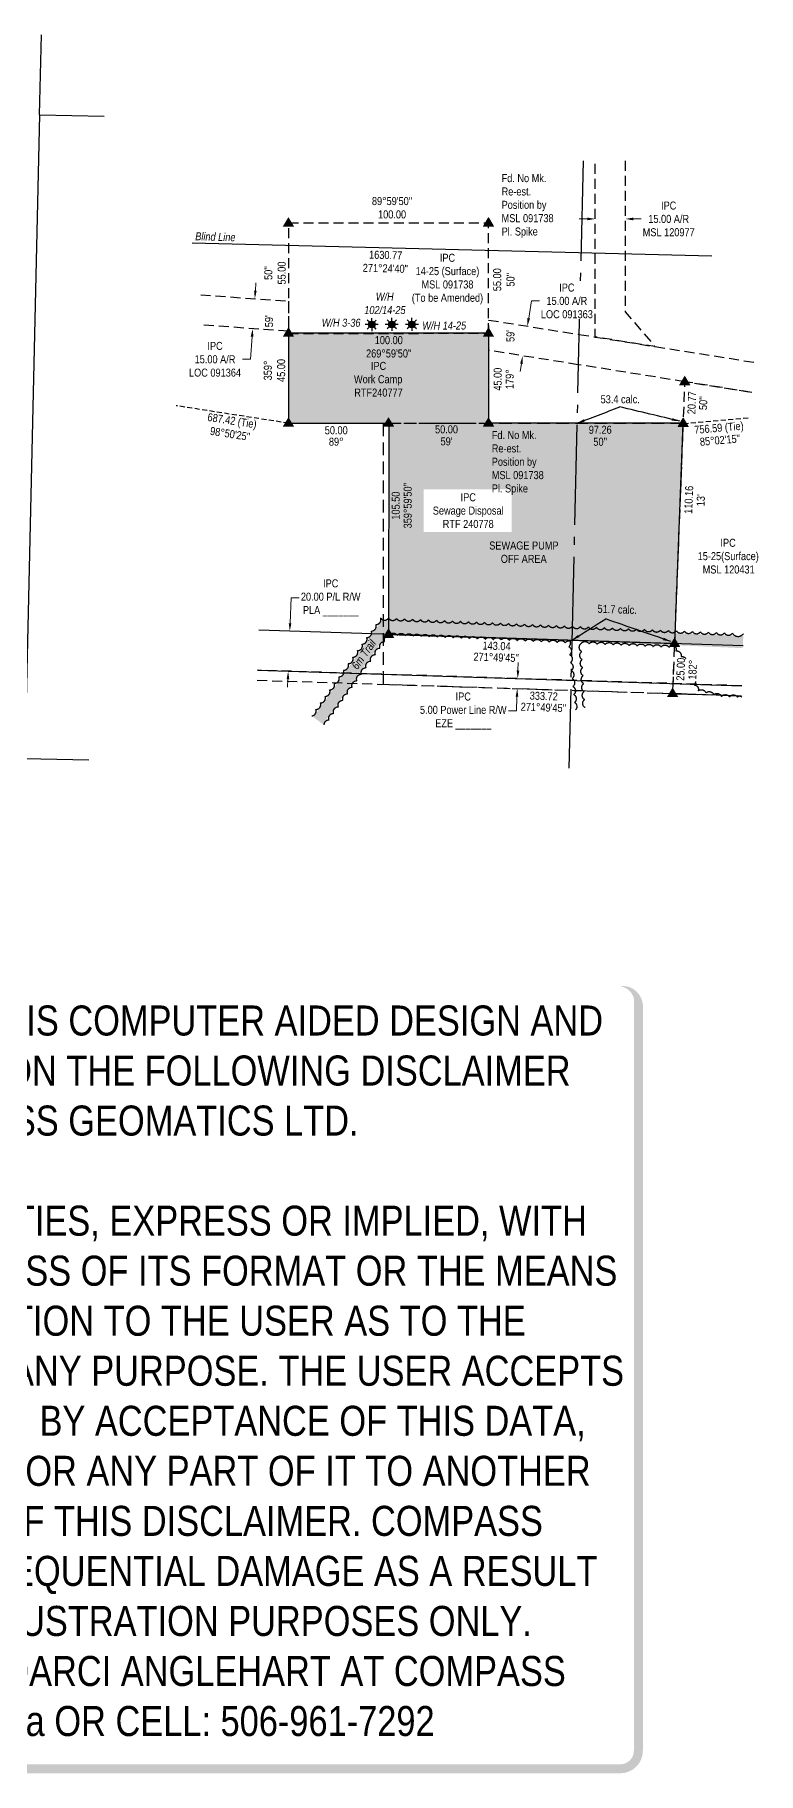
# Model space of a CAD drawing. Extents: x 394645 to 397310, y 6163042 to 6165255.
# Drawn here: x 396406 to 397310, y 6163042 to 6165213 of the extents above; entities that cross this region are included whole.
import ezdxf
from ezdxf.enums import TextEntityAlignment as Align

# ---------------------------------------------------------------- set-up
doc = ezdxf.new("R2010")
doc.units = 0
doc.header["$LTSCALE"] = 5
doc.header["$PDSIZE"] = 0.5
for name, pattern in [('0', [1, 1, 0]), ('foc-ACCESSROAD', [3.75, 2.5, -1.25]), ('foc-FLOWLINE', [3.75, 2.5, -1.25]), ('foc-QUARTERLINE', [33, 25, -3, 2, -3]), ('foc-TIELINE', [1.875, 1.25, -0.625]), ('foc-TRAV', [1.875, 1.25, -0.625]), ('HIDDEN2', [4.7625, 3.175, -1.5875])]:
    doc.linetypes.add(name, pattern=pattern)
doc.layers.get('Defpoints').update_dxf_attribs({"color": 9})
for name, color, linetype in [('ABADATA-DRILL-T', 8, 'Continuous'), ('AS-ROADS', 254, 'Continuous'), ('C-AR', 13, 'foc-ACCESSROAD'), ('C-EZE', 13, 'foc-FLOWLINE'), ('C-RW', 13, 'Continuous'), ('C-WS', 13, 'foc-ACCESSROAD'), ('L-BD', 7, 'Continuous'), ('L-MON', 1, 'Continuous'), ('L-SEC', 7, 'Continuous'), ('L-SECQ', 8, 'foc-QUARTERLINE'), ('L-TIE', 7, 'foc-TIELINE'), ('L-TIE-T', 7, 'Continuous'), ('P-PROPOSED', 10, 'Continuous'), ('P-PROPOSED-H', 21, 'Continuous'), ('P-TRAV', 4, 'foc-TRAV'), ('P-TXT', 4, 'Continuous'), ('T-BUSH', 110, '0'), ('T-EXISTING TFA', 220, 'HIDDEN2'), ('T-EXISTING TFA-T', 220, 'Continuous')]:
    doc.layers.add(name, color=color, linetype=linetype)
for name, color, linetype, lineweight in [('C-AR-T', 13, 'Continuous', 9), ('C-RW-T', 13, 'Continuous', 9), ('C-WS-T', 13, 'Continuous', 9), ('T-TEXT', 48, 'Continuous', 18)]:
    doc.layers.add(name, color=color, linetype=linetype, lineweight=lineweight)
doc.layers.add('DISCLAIMER', color=7, linetype='Continuous', plot=False)
doc.styles.add('80', font='ARIALN.TTF', dxfattribs={"height": 10})
doc.styles.add('80CG', font='ARIALN.TTF', dxfattribs={"height": 10})
doc.styles.add('80L', font='ARIALN.TTF', dxfattribs={"height": 10})
doc.dimstyles.new('Compass 5 000', dxfattribs={"dimscale": 5, "dimtxt": 9, "dimasz": 2, "dimexe": 0.2, "dimexo": 0.0625, "dimgap": 0.5, "dimtad": 0, "dimtih": 1, "dimtoh": 1, "dimzin": 0, "dimdsep": 46, "dimtxsty": '80CG', "dimcen": 0.1, "dimse1": 1, "dimse2": 1, "dimclrd": 256, "dimclrt": 256, "dimaunit": 1, "dimadec": 4, "dimazin": 0, "dimtfac": 0.06, "dimtofl": 0, "dimtmove": 0, "dimatfit": 1, "dimfxl": 0.2, "dimtolj": 1, "dimtzin": 0, "dimlwd": -1, "dimarcsym": 0})

# ---------------------------------------------------------------- blocks, each defined once
blk = doc.blocks.new('TRIA')
blk.add_hatch(color=255).paths.add_polyline_path([(-0.04, 1.52), (-1.47, -0.87), (1.39, -0.87)])
blk = doc.blocks.new('TRIAA')
blk.add_blockref('TRIA', (0, 0))
blk = doc.blocks.new('TRIB')
at = {"color": 1}
blk.add_lwpolyline([(-1.12, -0.67), (-0.04, 1.13), (1.04, -0.67)], close=True, dxfattribs=at)
blk = doc.blocks.new('TRIBB')
blk.add_blockref('TRIB', (0, 0))
blk = doc.blocks.new('TRICC')
for name in ['TRIAA', 'TRIBB']:
    blk.add_blockref(name, (0, 0))
blk = doc.blocks.new('plspike')
blk.add_blockref('TRICC', (0, 0))
blk = doc.blocks.new('*D402')
at = {"layer": 'C-AR-T', "transparency": 16777216}
for p, q in [((396682, 6164893.1), (396682.7, 6164903)), ((396677.9, 6164835.7), (396675.9, 6164807.4)), ((396675.9, 6164807.4), (396665.9, 6164807.4))]:
    blk.add_line(p, q, dxfattribs=at)
for points in [[(396680.4, 6164893.2), (396683.7, 6164892.9), (396681.3, 6164883.1)], [(396676.2, 6164835.8), (396679.6, 6164835.6), (396678.6, 6164845.7)]]:
    blk.add_solid(points, dxfattribs=at)
at = {"layer": 'Defpoints', "color": 0, "transparency": 16777216}
for p in [(396266.2, 6164912.9), (396263.5, 6164875.5), (396678.6, 6164845.7)]:
    blk.add_point(p, dxfattribs=at)
at = {"layer": 'C-AR-T', "transparency": 16777216, "insert": (396631.6, 6164807.4), "char_height": 10, "attachment_point": 5, "style": '80CG', "bg_fill": 3, "box_fill_scale": 1.1, "bg_fill_color": 256, "bg_fill_true_color": 13158600, "bg_fill_transparency": 0}
blk.add_mtext('\\A1;IPC\\P15.00 A/R\\PLOC 091364', dxfattribs=at)
blk = doc.blocks.new('*D403')
at = {"layer": 'C-AR-T', "transparency": 16777216}
for p, q in [((397023.4, 6164858.7), (397026.8, 6164880.3)), ((397026.8, 6164880.3), (397036.8, 6164880.3)), ((397014.3, 6164801.9), (397012.7, 6164792))]:
    blk.add_line(p, q, dxfattribs=at)
for points in [[(397021.7, 6164858.9), (397025, 6164858.4), (397021.8, 6164848.8)], [(397012.7, 6164802.2), (397016, 6164801.6), (397015.9, 6164811.8)]]:
    blk.add_solid(points, dxfattribs=at)
at = {"layer": 'Defpoints', "color": 0, "transparency": 16777216}
for p in [(397015.9, 6164811.8), (397023.3, 6164810.6)]:
    blk.add_point(p, dxfattribs=at)
at = {"layer": 'C-AR-T', "transparency": 16777216, "insert": (397071.1, 6164880.3), "char_height": 10, "attachment_point": 5, "style": '80CG', "bg_fill": 3, "box_fill_scale": 1.1, "bg_fill_color": 256, "bg_fill_true_color": 13158600, "bg_fill_transparency": 0}
blk.add_mtext('\\A1;IPC\\P15.00 A/R\\PLOC 091363', dxfattribs=at)
at = {"layer": 'Defpoints', "color": 0, "transparency": 16777216}
blk.add_point((397029.2, 6164847.6), dxfattribs=at)
blk = doc.blocks.new('GAS')
h = blk.add_hatch(color=255)
h.dxf.hatch_style = 1
edge = h.paths.add_edge_path()
edge.add_arc((0, 0), 0.9, 0, 360)
for p, q in [((-0.81, 0), (-1.62, 0)), ((-0.57, 0.57), (-1.14, 1.14)), ((0, 0.81), (0, 1.62)), ((0.57, 0.57), (1.14, 1.14)), ((1.62, 0), (0.81, 0)), ((-0.57, -0.57), (-1.14, -1.14)), ((0, -0.81), (0, -1.62)), ((1.14, -1.14), (0.57, -0.57))]:
    blk.add_line(p, q)
blk.add_circle((0, 0), 0.8)
blk = doc.blocks.new('STRIA')
blk.add_hatch(color=255).paths.add_polyline_path([(-0.04, 1.52), (-1.47, -0.87), (1.39, -0.87)])
blk = doc.blocks.new('STRIAA')
blk.add_blockref('STRIA', (0, 0))
blk = doc.blocks.new('STRIB')
at = {"color": 1}
blk.add_solid([(-1.12, -0.67), (-0.04, 1.13), (1.04, -0.67)], dxfattribs=at)
blk = doc.blocks.new('STRIBB')
blk.add_blockref('STRIB', (0, 0))
blk = doc.blocks.new('STRICC')
for name in ['STRIAA', 'STRIBB']:
    blk.add_blockref(name, (0, 0))
blk = doc.blocks.new('fdspike')
blk.add_blockref('STRICC', (0, 0))
blk = doc.blocks.new('*D541')
at = {"layer": 'C-RW-T', "transparency": 16777216}
for p, q in [((397010, 6164418.7), (397010.4, 6164428.7)), ((397008.8, 6164386.3), (397008.1, 6164368.2)), ((397008.1, 6164368.2), (396998.1, 6164368.2))]:
    blk.add_line(p, q, dxfattribs=at)
for points in [[(397008.4, 6164418.8), (397011.7, 6164418.7), (397009.7, 6164408.8)], [(397007.1, 6164386.3), (397010.4, 6164386.2), (397009.2, 6164396.3)]]:
    blk.add_solid(points, dxfattribs=at)
at = {"layer": 'Defpoints', "color": 0, "transparency": 16777216}
for p in [(396973.1, 6164397.7), (396973.6, 6164410.2), (397009.2, 6164396.3)]:
    blk.add_point(p, dxfattribs=at)
at = {"layer": 'C-RW-T', "transparency": 16777216, "insert": (396941.7, 6164368.2), "char_height": 10, "attachment_point": 5, "style": '80CG'}
blk.add_mtext('\\A1;IPC^J5.00 Power Line R/W\\PEZE _______', dxfattribs=at)
blk = doc.blocks.new('*D542')
at = {"layer": 'C-AR-T', "transparency": 16777216}
for p, q in [((397096.6, 6164982.7), (397086.6, 6164982.7)), ((397154.1, 6164982.7), (397164.1, 6164982.7))]:
    blk.add_line(p, q, dxfattribs=at)
for points in [[(397096.6, 6164984.4), (397096.6, 6164981), (397106.6, 6164982.7)], [(397154.1, 6164984.4), (397154.1, 6164981), (397144.1, 6164982.7)]]:
    blk.add_solid(points, dxfattribs=at)
at = {"layer": 'Defpoints', "color": 0, "transparency": 16777216}
for p in [(397106.6, 6164982), (397144.1, 6164982.7), (397144.1, 6164982)]:
    blk.add_point(p, dxfattribs=at)
at = {"layer": 'C-AR-T', "transparency": 16777216, "insert": (397198.3, 6164982.7), "char_height": 10, "attachment_point": 5, "style": '80CG'}
blk.add_mtext('\\A1;\\A1;IPC\\P15.00 A/R^JMSL 120977', dxfattribs=at)
blk = doc.blocks.new('*D543')
at = {"layer": 'C-RW-T', "transparency": 16777216}
for p, q in [((396725.4, 6164477.9), (396726.6, 6164509.5)), ((396726.6, 6164509.5), (396736.6, 6164509.5)), ((396722.6, 6164407.9), (396722.3, 6164397.9))]:
    blk.add_line(p, q, dxfattribs=at)
for points in [[(396723.7, 6164477.9), (396727, 6164477.8), (396725, 6164467.9)], [(396721, 6164408), (396724.3, 6164407.9), (396723, 6164417.9)]]:
    blk.add_solid(points, dxfattribs=at)
at = {"layer": 'Defpoints', "color": 0, "transparency": 16777216}
for p in [(396725, 6164467.9), (396727.4, 6164467.8), (396725.4, 6164417.8)]:
    blk.add_point(p, dxfattribs=at)
at = {"layer": 'C-RW-T', "transparency": 16777216, "insert": (396776.1, 6164509.5), "char_height": 10, "attachment_point": 5, "style": '80CG'}
blk.add_mtext('\\A1;IPC^J20.00 P/L R/W^JPLA _______', dxfattribs=at)
blk = doc.blocks.new('Disclaimer_Legal')
at = {"layer": 'DISCLAIMER', "color": 254, "flags": 128}
blk.add_lwpolyline([(-3612.9, -1104.6, 37.5, 37.5, 0), (4096.1, -1104.6, 37.5, 37.5, 0.414214), (4171.1, -1029.6, 37.5, 37.5, 0), (4171.1, 2078.7, 37.5, 0, 0.414214), (4096.1, 2153.7, 0, 0, 0), (-3612.9, 2153.7, 0, 0, 0.414214), (-3687.9, 2078.7, 0, 0, 0), (-3687.9, -1029.6, 0, 37.5, 0.414214)], format="xyseb", close=True, dxfattribs=at)
at = {"layer": 'DISCLAIMER', "color": 254, "insert": (241.6, 533.9), "char_height": 125, "width": 7717.568, "attachment_point": 5, "style": '80'}
blk.add_mtext('NOTICE TO THE CORPORATION, PERSON &/OR PERSONS REGARDING THIS COMPUTER AIDED DESIGN AND DRAFTING (CADD) FILES. ACCEPTANCE OF THE CADD DATA IS BASED ON THE FOLLOWING DISCLAIMER WHICH COVERS ALL CADD DATA RECIEVED FROM COMPASS GEOMATICS LTD.\\P{\\fArial Narrow|b1|i0|c0|p34;DISCLAIMER}\\PCOMPASS GEOMATICS LTD. MAKES NO REPRESENTATION OR WARRANTIES, EXPRESS OR IMPLIED, WITH RESPECT TO THE REUSE OF THE DATA PROVIDED HEREWITH, REGARDLESS OF ITS FORMAT OR THE MEANS OF ITS TRANSMISSION. THERE IS NO GUARANTEE OR REPRESENTATION TO THE USER AS TO THE ACCURACY, CURRENCY, SUITABILITY OR RELIABILITY OF THIS DATA FOR ANY PURPOSE. THE USER ACCEPTS THE DATA "AS IS", AND ASSUMES ALL RISKS ASSOCIATED WITH ITS USE. BY ACCEPTANCE OF THIS DATA, THE USER AGREES NOT TO TRANSMIT THIS DATA OR PROVIDE ACCESS OR ANY PART OF IT TO ANOTHER PARTY UNLESS THE USER SHALL INCLUDE WITH THE DATA A COPY OF THIS DISCLAIMER. COMPASS GEOMATICS LTD. ASSUMES NO RESPONSIBILITY FOR ACTUAL OR CONSEQUENTIAL DAMAGE AS A RESULT OF ANY USER\'S RELIANCE ON THIS DATA. THIS CADD FILE IS FOR ILLUSTRATION PURPOSES ONLY.\\PIF YOU REQUIRE MORE ACCURATE INFORMATION, PLEASE CONTACT DARCI ANGLEHART AT COMPASS GEOMATICS LTD. VIA EMAIL: darci.anglehart@compassgeomatics.ca OR CELL: 506-961-7292', dxfattribs=at)

msp = doc.modelspace()

# ---------------------------------------------------------------- hatches: boundary and pattern name
at = {"layer": 'P-PROPOSED-H'}
h = msp.add_hatch(color=256, dxfattribs=at)
h.dxf.hatch_style = 1
h.paths.add_polyline_path([(396973.436, 6164727.576), (396973.43, 6164840.017), (396723.52, 6164840.002), (396723.526, 6164727.561), (396848.516, 6164727.569), (396848.499, 6164463.896), (397205.811, 6164452.434), (397216.521, 6164727.534), (396973.434, 6164727.589)])

# ---------------------------------------------------------------- linework, layer by layer
at = {"layer": 'AS-ROADS', "const_width": 15, "flags": 128}
msp.add_lwpolyline([(397291.163, 6164454.172), (396843.894, 6164473.816), (396760.51, 6164356.142)], dxfattribs=at)
at = {"layer": 'C-AR'}
for points in [[(396613.695, 6164887.939), (396723.546, 6164880.056), (396723.538, 6164842.474), (396613.695, 6164850.357)], [(397302.355, 6164766.108), (397218.682, 6164779.445), (397085.354, 6164800.702), (396973.516, 6164818.529), (396973.511, 6164856.491), (397086.235, 6164838.521), (397106.598, 6164835.276), (397181.122, 6164823.393), (397308.256, 6164803.127)]]:
    msp.add_lwpolyline(points, dxfattribs=at)
at = {"layer": 'C-EZE', "flags": 128}
for points in [[(397289.541, 6164399.74), (396684.602, 6164419.146)], [(396684.201, 6164406.657), (397289.14, 6164387.251)]]:
    msp.add_lwpolyline(points, dxfattribs=at)
at = {"layer": 'C-RW', "flags": 128}
for points in [[(397291.143, 6164449.696), (396686.205, 6164469.103)], [(396684.602, 6164419.146), (397289.541, 6164399.74)]]:
    msp.add_lwpolyline(points, dxfattribs=at)
at = {"layer": 'C-WS', "flags": 128}
for points in [[(397144.055, 6165055.336), (397144.071, 6164939.943), (397144.08, 6164866.784), (397181.122, 6164823.393), (397106.598, 6164835.276), (397106.584, 6164940.884), (397106.57, 6165055.435)], [(397288.921, 6164386.648), (397203.426, 6164389.984), (397218.682, 6164779.445), (397302.355, 6164766.108)], [(396848.516, 6164727.569), (396973.434, 6164727.589)]]:
    msp.add_lwpolyline(points, dxfattribs=at)
msp.add_lwpolyline([(396973.413, 6164839.86), (396973.421, 6164977.449), (396723.511, 6164977.434), (396723.503, 6164839.845)], close=True, dxfattribs=at)
at = {"layer": 'C-WS'}
msp.add_lwpolyline([(396684.201, 6164406.638), (397077.686, 6164394.034), (397203.426, 6164389.981), (397289.14, 6164387.235)], dxfattribs=at)
at = {"layer": 'L-SEC'}
for p, q in [((396412.431, 6165112.783), (396414.79, 6165212.728)), ((396412.432, 6165112.796), (396393.974, 6164309.047)), ((396412.425, 6165112.809), (396492.933, 6165111.01))]:
    msp.add_line(p, q, dxfattribs=at)
at = {"layer": 'L-SEC', "flags": 128}
msp.add_lwpolyline([(396602.875, 6164952.689), (397252.142, 6164936.689)], dxfattribs=at)
at = {"layer": 'L-SECQ'}
for p, q in [((397091.291, 6165055.476), (397073.614, 6164296.875)), ((396393.974, 6164309.04), (396473.809, 6164307.265))]:
    msp.add_line(p, q, dxfattribs=at)
at = {"layer": 'L-TIE', "flags": 128}
for points in [[(396723.526, 6164727.561), (396583.147, 6164749.392)], [(397216.638, 6164727.266), (397300.47, 6164734.56)]]:
    msp.add_lwpolyline(points, dxfattribs=at)
at = {"layer": 'P-TRAV', "flags": 128}
msp.add_lwpolyline([(396848.516, 6164727.569), (396973.434, 6164727.589)], dxfattribs=at)
at = {"layer": 'T-BUSH', "flags": 128}
for points in [[(396752.339, 6164362.032, 0.49302636), (396757.584, 6164370.167, 0.52056705), (396763.364, 6164378.324, 0.52056705), (396769.143, 6164386.48, 0.52056705), (396774.923, 6164394.636, 0.52056705), (396780.703, 6164402.793, 0.52056705), (396786.482, 6164410.949, 0.52056705), (396792.262, 6164419.105, 0.52056705), (396798.041, 6164427.261, 0.52056705), (396803.821, 6164435.418, 0.52056705), (396809.6, 6164443.574, 0.52056705), (396815.38, 6164451.73, 0.52056705), (396821.159, 6164459.887, 0.52056705), (396826.939, 6164468.043, 0.52056705), (396832.718, 6164476.199, 0.52056705), (396838.498, 6164484.356, 0.52056705), (396848.382, 6164484.125, 0.52056705), (396858.369, 6164483.687, 0.52056705), (396868.356, 6164483.248, 0.52056705), (396878.343, 6164482.81, 0.52056705), (396888.33, 6164482.371, 0.52056705), (396898.316, 6164481.932, 0.52056705), (396908.303, 6164481.494, 0.52056705), (396918.29, 6164481.055, 0.52056705), (396928.277, 6164480.616, 0.52056705), (396938.263, 6164480.178, 0.52056705), (396948.25, 6164479.739, 0.52056705), (396958.237, 6164479.3, 0.52056705), (396968.224, 6164478.862, 0.52056705), (396978.21, 6164478.423, 0.52056705), (396988.197, 6164477.985, 0.52056705), (396998.184, 6164477.546, 0.52056705), (397008.171, 6164477.107, 0.52056705), (397018.158, 6164476.669, 0.52056705), (397028.144, 6164476.23, 0.52056705), (397038.131, 6164475.791, 0.52056705), (397048.118, 6164475.353, 0.52056705), (397058.105, 6164474.914, 0.52056705), (397068.091, 6164474.476, 0.52056705), (397078.078, 6164474.037, 0.52056705), (397088.065, 6164473.598, 0.52056705), (397098.052, 6164473.16, 0.52056705), (397108.038, 6164472.721, 0.52056705), (397118.025, 6164472.282, 0.52056705), (397128.012, 6164471.844, 0.52056705), (397137.999, 6164471.405, 0.52056705), (397147.986, 6164470.967, 0.52056705), (397157.972, 6164470.528, 0.52056705), (397167.959, 6164470.089, 0.52056705), (397177.946, 6164469.651, 0.52056705), (397187.933, 6164469.212, 0.52056705), (397197.919, 6164468.773, 0.52056705), (397207.906, 6164468.335, 0.52056705), (397217.893, 6164467.896, 0.52056705), (397227.88, 6164467.458, 0.52056705), (397237.867, 6164467.019, 0.52056705), (397247.853, 6164466.58, 0.52056705), (397257.84, 6164466.142, 0.52056705), (397267.827, 6164465.703, 0.52056705), (397277.814, 6164465.264, 0.52056705), (397291.623, 6164464.658)], [(396767.953, 6164350.777, -0.42862522), (396774.084, 6164357.143, -0.52056705), (396779.863, 6164365.299, -0.52056705), (396785.643, 6164373.455, -0.52056705), (396791.422, 6164381.612, -0.52056705), (396797.202, 6164389.768, -0.52056705), (396802.981, 6164397.924, -0.52056705), (396808.761, 6164406.081, -0.52056705), (396814.54, 6164414.237, -0.52056705), (396820.32, 6164422.393, -0.52056705), (396826.099, 6164430.549, -0.52056705), (396831.879, 6164438.706, -0.52056705), (396837.658, 6164446.862, -0.52056705), (396843.438, 6164455.018, -0.52056705), (396849.267, 6164463.074, -0.52056705), (396859.253, 6164462.635, -0.52056705), (396869.24, 6164462.197, -0.52056705), (396879.227, 6164461.758, -0.52056705), (396889.214, 6164461.319, -0.52056705), (396899.201, 6164460.881, -0.52056705), (396909.187, 6164460.442, -0.52056705), (396919.174, 6164460.003, -0.52056705), (396929.161, 6164459.565, -0.52056705), (396939.148, 6164459.126, -0.52056705), (396949.134, 6164458.688, -0.52056705), (396959.121, 6164458.249, -0.52056705), (396969.108, 6164457.81, -0.52056705), (396979.095, 6164457.372, -0.52056705), (396989.082, 6164456.933, -0.52056705), (396999.068, 6164456.494, -0.52056705), (397009.055, 6164456.056, -0.52056705), (397019.042, 6164455.617, -0.52056705), (397029.029, 6164455.179, -0.52056705), (397039.015, 6164454.74, -0.52056705), (397049.002, 6164454.301, -0.52056705), (397058.989, 6164453.863, -0.52056705), (397068.976, 6164453.424, -0.28425223), (397074.978, 6164455.698, -0.28425223), (397073.654, 6164448.446)], [(397073.654, 6164448.446, -0.52056705), (397074.668, 6164438.501, -0.52056705), (397075.681, 6164428.556, -0.52056705), (397076.695, 6164418.611, -0.52056705), (397077.709, 6164408.667, -0.52056705), (397078.723, 6164398.722, -0.52056705), (397079.737, 6164388.777, -0.52056705), (397080.751, 6164378.832, -0.52056705), (397081.7, 6164369.519, -0.52056705)], [(397093.853, 6164372.452, -0.52056705), (397093.242, 6164382.43, -0.52056705), (397092.631, 6164392.408, -0.52056705), (397092.02, 6164402.386, -0.52056705), (397091.409, 6164412.363, -0.52056705), (397090.798, 6164422.341, -0.52056705), (397090.188, 6164432.319, -0.52056705), (397089.577, 6164442.296, -0.52056705), (397088.949, 6164452.547, -0.52056705)], [(397088.949, 6164452.547, -0.52056705), (397098.936, 6164452.108, -0.52056705), (397108.923, 6164451.67, -0.52056705), (397118.91, 6164451.231, -0.52056705), (397128.896, 6164450.792, -0.52056705), (397138.883, 6164450.354, -0.52056705), (397148.87, 6164449.915, -0.52056705), (397158.857, 6164449.476, -0.52056705), (397168.843, 6164449.038, -0.52056705), (397178.83, 6164448.599, -0.52056705), (397188.817, 6164448.161, -0.52056705), (397198.804, 6164447.722, -0.99313315), (397207.03, 6164443.396, -0.49960302)], [(397207.03, 6164443.396, -0.52056705), (397213.889, 6164436.125, -0.28230634), (397219.755, 6164433.61, -0.28230634)], [(397231.626, 6164404.944, -0.18812771), (397230.31, 6164400.71, -0.52056705), (397235.065, 6164393.233, -0.52056705), (397244.787, 6164390.905, -0.52056705), (397254.509, 6164388.577, -0.52056705), (397264.23, 6164386.249, -0.52056705), (397274.196, 6164385.812, -0.52056705), (397284.19, 6164385.594, -0.52056705), (397289.676, 6164385.474)]]:
    msp.add_lwpolyline(points, format="xyb", dxfattribs=at)
at = {"layer": 'T-EXISTING TFA'}
msp.add_lwpolyline([(397203.426, 6164389.984), (397216.638, 6164727.266), (396841.772, 6164727.371), (396841.772, 6164401.566), (397203.426, 6164389.981)], close=True, dxfattribs=at)

# ---------------------------------------------------------------- block references
at = {"layer": 'ABADATA-DRILL-T', "xscale": 4.998199134999989, "yscale": 4.998199134999989, "zscale": 4.998199134999989}
for p in [(396827.389, 6164850.79), (396852.439, 6164851.026), (396877.482, 6164850.984)]:
    msp.add_blockref('GAS', p, dxfattribs=at)
at = {"layer": 'Defpoints', "color": 3, "xscale": 0.2998919481, "yscale": 0.2998919481, "zscale": 0.2998919481}
msp.add_blockref('Disclaimer_Legal', (395909.51, 6163378.47), dxfattribs=at)
at = {"layer": 'L-MON'}
for name, p, xscale, yscale, zscale in [('fdspike', (396723.511, 6164977.434), 4.998199134999989, 4.998199134999989, 4.998199134999989), ('plspike', (396973.406, 6164977.436), 4.998199134999989, 4.998199134999989, 4.998199134999989), ('fdspike', (397218.536, 6164779.414), 4.998199134999999, 4.998199134999999, 4.998199134999999), ('fdspike', (396723.526, 6164727.561), 4.998199134999989, 4.998199134999989, 4.998199134999989), ('plspike', (396973.434, 6164727.589), 4.998199134999989, 4.998199134999989, 4.998199134999989), ('plspike', (397216.638, 6164727.266), 4.998199134999999, 4.998199134999999, 4.998199134999999), ('plspike', (397205.811, 6164452.434), 4.998199134999999, 4.998199134999999, 4.998199134999999), ('fdspike', (397203.366, 6164390.011), 4.998199134999999, 4.998199134999999, 4.998199134999999)]:
    msp.add_blockref(name, p, dxfattribs=dict(at, xscale=xscale, yscale=yscale, zscale=zscale))
at = {"layer": 'L-MON', "color": 3}
for p, xscale, yscale, zscale in [((396723.503, 6164839.845), 4.998199134999996, 4.998199134999996, 4.998199134999996), ((396973.413, 6164839.86), 4.998199134999996, 4.998199134999996, 4.998199134999996), ((396848.516, 6164727.569), 4.998199134999999, 4.998199134999999, 4.998199134999999), ((396848.499, 6164463.896), 4.998199134999999, 4.998199134999999, 4.998199134999999)]:
    msp.add_blockref('plspike', p, dxfattribs=dict(at, xscale=xscale, yscale=yscale, zscale=zscale))

# ---------------------------------------------------------------- texts
at = {"layer": 'ABADATA-DRILL-T', "char_height": 9.9928, "attachment_point": 1, "style": '80L'}
for s, width, insert in [('\\pi15.348;{\\fArial Narrow|b0|i1|c0|p34;W/H \\P\\pi0.91728;102/14-25}', 51.88035, (396817.11, 6164890.606)), ('\\pi2.4135;{\\fArial Narrow|b0|i1|c0|p34;W/H 3-36}', 51.88035, (396762.518, 6164858.083)), ('{\\fArial Narrow|b0|i1|c0|p34;W/H 14-25}', 55.56722, (396890.578, 6164854.6))]:
    msp.add_mtext_dynamic_manual_height_columns(s, width=width, gutter_width=50, heights=[0], dxfattribs=dict(at, insert=insert))
at = {"layer": 'C-WS-T', "insert": (396921.951, 6164907.741), "char_height": 9.9964, "width": 96.554, "attachment_point": 5, "style": '80CG'}
msp.add_mtext('\\A1;IPC\\P14-25 (Surface)\\PMSL 091738\\P(To be Amended)', dxfattribs=at)
at = {"layer": 'L-BD', "style": '80L'}
for s, rotation, p in [("59'", 90.0034, (397000.621, 6164836.532)), ('45.00', 90.0034, (396984.694, 6164782.572)), ('179°', 90.0034, (396999.688, 6164782.573)), ('20.77', 87.769, (397227.138, 6164753.201)), ('53.4 calc.', 0.0993, (397137.787, 6164757.733)), ("50''", 87.769, (397241.372, 6164752.647)), ('50.00', 359.9971, (396783.009, 6164718.81)), ('50.00', 359.9971, (396920.792, 6164719.978)), ('97.26', 359.9971, (397112.781, 6164719.455)), ('756.59 (Tie)', 4.9725, (397261.156, 6164720.669)), ('89°', 359.9971, (396783.009, 6164704.565)), ("59'", 359.9971, (396920.791, 6164704.983)), ("50''", 359.9971, (397112.78, 6164704.461)), ("85°02'15''", 4.9725, (397262.39, 6164706.478)), ('105.50', 89.9962, (396857.298, 6164624.659)), ("359°59'50''", 89.9962, (396872.292, 6164624.658)), ('110.16', 87.7695, (397223.305, 6164631.961)), ("13'", 87.7695, (397238.288, 6164631.377)), ('51.7 calc.', 358.1626, (397133.955, 6164495.293)), ("271°49'45''", 358.1626, (396982.835, 6164435.231)), ('143.04', 358.1626, (396983.292, 6164449.469)), ('25.00', 87.769, (397213.196, 6164420.316)), ('182°', 87.769, (397228.18, 6164419.733)), ("271°49'45''", 358.1626, (397041.81, 6164372.692)), ('333.72', 358.1626, (397042.266, 6164386.93))]:
    msp.add_text(s, height=9.9964, rotation=rotation, dxfattribs=at).set_placement(p, align=Align.MIDDLE)
at = {"layer": 'L-BD', "char_height": 9.9964, "attachment_point": 2, "style": '80L'}
for s, insert, width, rotation in [("89°59'50'' 100.00", (396852.782, 6165010.042), 52.14632, 0.0034), ('1630.77\\P271°24\'40"', (396844.877, 6164942.683), 34.58276, 358.5884), ("50''\\P55.00 ", (396693.199, 6164915.14), 63.01228, 90.0034), ("55.00 \\P50''", (396979.046, 6164906.778), 28.19353, 90.0034), ("59'", (396694.034, 6164854.938), 63.01228, 90.0034), ("100.00 269°59'50''", (396848.626, 6164836.404), 53.11974, 0.0034), ('359°\\P45.00 ', (396692.538, 6164793.481), 63.01228, 90.0034)]:
    msp.add_mtext(s, dxfattribs=dict(at, insert=insert, width=width, rotation=rotation))
at = {"layer": 'L-MON', "insert": (396989.59, 6165038.675), "char_height": 9.9964, "attachment_point": 1, "style": '80L'}
msp.add_mtext_dynamic_manual_height_columns('Fd. No Mk.^JRe-est. Position by MSL 091738\\PPl. Spike', width=80.16139, gutter_width=50, heights=[0], dxfattribs=at)
at = {"layer": 'L-SEC', "insert": (396607.04, 6164966.06), "char_height": 9.9964, "attachment_point": 1, "rotation": 358.588399, "style": '80L'}
msp.add_mtext_dynamic_manual_height_columns('{\\fArial Narrow|b0|i1|c0|p34;Blind Line}', width=50.12729, gutter_width=50, heights=[0], dxfattribs=at)
at = {"layer": 'P-TXT', "insert": (396972.265, 6164579.866), "char_height": 9.9964, "attachment_point": 1, "style": '80L'}
msp.add_mtext_dynamic_manual_height_columns('\\pi1.9174;SEWAGE PUMP \\P\\pi16.315;OFF AREA', width=89.34284, gutter_width=50, heights=[0], dxfattribs=at)
at = {"layer": 'T-EXISTING TFA-T', "insert": (396805.099, 6164804.188), "char_height": 9.99633, "attachment_point": 1, "style": '80L'}
msp.add_mtext_dynamic_manual_height_columns('\\pi21.25;IPC\\P\\pi0.10453;Work Camp\\P\\pi0.48979;RTF240777', width=60.02339, gutter_width=50, heights=[0], dxfattribs=at)
at = {"layer": 'T-TEXT', "insert": (396801.321, 6164424.881), "char_height": 9.99641, "attachment_point": 1, "rotation": 54.678726, "style": '80L'}
msp.add_mtext_dynamic_manual_height_columns('{\\fArial Narrow|b0|i1|c0|p34;6m Trail}', width=41.95539, gutter_width=50, heights=[0], dxfattribs=at)

# ---------------------------------------------------------------- dimensions: what is measured, and where the dimension line sits
at = {"layer": 'C-AR-T', "color": 3}
dim = msp.add_aligned_dim(p1=(397106.579, 6164982.024), p2=(397144.065, 6164982.029), distance=0.669, text='\\A1;IPC\\P15.00 A/R^JMSL 120977', dimstyle='Compass 5 000', dxfattribs=at)
dim.commit()
dim.dimension.update_dxf_attribs({"geometry": '*D542', "text_midpoint": (397198.349, 6164982.701)})
at = {"layer": 'C-RW-T', "color": 3}
dim = msp.add_linear_dim(base=(396724.982, 6164467.859), p1=(396725.431, 6164417.836), p2=(396727.378, 6164467.765), angle=87.766276, text='IPC^J20.00 P/L R/W^JPLA _______', dimstyle='Compass 5 000', dxfattribs=at)
dim.commit()
dim.dimension.update_dxf_attribs({"geometry": '*D543', "text_midpoint": (396776.144, 6164509.455), "dimtype": 161})
at = {"layer": 'C-RW-T'}
dim = msp.add_linear_dim(base=(397009.167, 6164396.266), p1=(396973.575, 6164410.159), p2=(396973.088, 6164397.674), angle=267.766277, text='IPC^J5.00 Power Line R/W\\PEZE _______', dimstyle='Compass 5 000', dxfattribs=at)
dim.commit()
dim.dimension.update_dxf_attribs({"geometry": '*D541', "text_midpoint": (396941.732, 6164368.205), "dimtype": 161})

# ---------------------------------------------------------------- leaders
at = {"layer": 'L-BD', "path_type": 1}
for points in [[(397083.65, 6164727.564), (397137.441, 6164747.958)], [(397212.127, 6164730.087), (397137.441, 6164747.958)]]:
    msp.add_leader(points, dimstyle='Compass 5 000', override={"dimgap": 0.5, "dimtad": 0}, dxfattribs=at)
at = {"layer": 'L-BD', "color": 3, "path_type": 1}
for points in [[(397077.335, 6164456.555), (397119.73, 6164483.142)], [(397201.093, 6164454.907), (397119.73, 6164483.142)]]:
    msp.add_leader(points, dimstyle='Compass 5 000', override={"dimgap": 0.5, "dimtad": 0}, dxfattribs=at)

# ---------------------------------------------------------------- next in the draw order: texts
at = {"layer": 'C-WS-T', "insert": (397238.05, 6164583.273), "char_height": 9.99633, "attachment_point": 1, "style": '80L', "bg_fill": 3, "box_fill_scale": 1.15, "bg_fill_color": 256, "bg_fill_true_color": 256, "bg_fill_transparency": 0}
msp.add_mtext_dynamic_manual_height_columns('\\pi24.909;IPC\\P\\pi-3.5559;15-25(Surface)\\P\\pi2.6867;MSL 120431', width=67.34241, gutter_width=50, heights=[0], dxfattribs=at)
at = {"layer": 'L-TIE-T', "insert": (396619.941, 6164740.988), "char_height": 9.9964, "attachment_point": 1, "rotation": 351.160677, "style": '80L', "bg_fill": 3, "box_fill_scale": 1.15, "bg_fill_color": 256, "bg_fill_true_color": 256, "bg_fill_transparency": 0}
msp.add_mtext_dynamic_manual_height_columns('\\pi3.3352;687.42 (Tie)\\P\\pi9.1244;98°50\'25"', width=67.31028, gutter_width=50, heights=[0], dxfattribs=at)
at = {"layer": 'T-EXISTING TFA-T', "insert": (396897.374, 6164640.125), "char_height": 9.99633, "attachment_point": 1, "style": '80L', "bg_fill": 2}
msp.add_mtext_dynamic_manual_height_columns('\\pi41.053;IPC\\P\\pi6.2538;Sewage Disposal\\P\\pi18.688;RTF 240778', width=99.63112, gutter_width=50, heights=[0], dxfattribs=at)

# ---------------------------------------------------------------- next in the draw order: dimensions: what is measured, and where the dimension line sits
at = {"layer": 'C-AR-T', "color": 3}
dim = msp.add_linear_dim(base=(396678.621, 6164845.698), p1=(396266.211, 6164912.876), p2=(396263.527, 6164875.487), angle=265.895168, text='IPC\\P15.00 A/R\\PLOC 091364', dimstyle='Compass 5 000', override={"dimtfill": 1}, dxfattribs=at)
dim.commit()
dim.dimension.update_dxf_attribs({"geometry": '*D402', "text_midpoint": (396631.583, 6164807.425), "dimtype": 161})

# ---------------------------------------------------------------- next in the draw order: linework, layer by layer
at = {"layer": 'P-PROPOSED', "flags": 128}
msp.add_lwpolyline([(396973.436, 6164727.576), (396973.43, 6164840.017), (396723.52, 6164840.002), (396723.526, 6164727.561), (396848.516, 6164727.569), (396848.499, 6164463.896), (397205.811, 6164452.434), (397216.521, 6164727.534), (396973.434, 6164727.589)], close=True, dxfattribs=at)

# ---------------------------------------------------------------- next in the draw order: texts
at = {"layer": 'L-MON', "insert": (396977.305, 6164717.803), "char_height": 9.9964, "attachment_point": 1, "style": '80L'}
msp.add_mtext_dynamic_manual_height_columns('Fd. No Mk.^JRe-est. Position by MSL 091738\\PPl. Spike', width=80.16139, gutter_width=50, heights=[0], dxfattribs=at)

# ---------------------------------------------------------------- next in the draw order: dimensions: what is measured, and where the dimension line sits
at = {"layer": 'C-AR-T', "color": 3}
dim = msp.add_linear_dim(base=(397015.884, 6164811.775), p1=(397029.195, 6164847.614), p2=(397023.294, 6164810.594), angle=260.943329, text='IPC\\P15.00 A/R\\PLOC 091363', dimstyle='Compass 5 000', override={"dimtfill": 1}, dxfattribs=at)
dim.commit()
dim.dimension.update_dxf_attribs({"geometry": '*D403', "text_midpoint": (397071.101, 6164880.256), "dimtype": 161})

doc.saveas('drawing.dxf')
